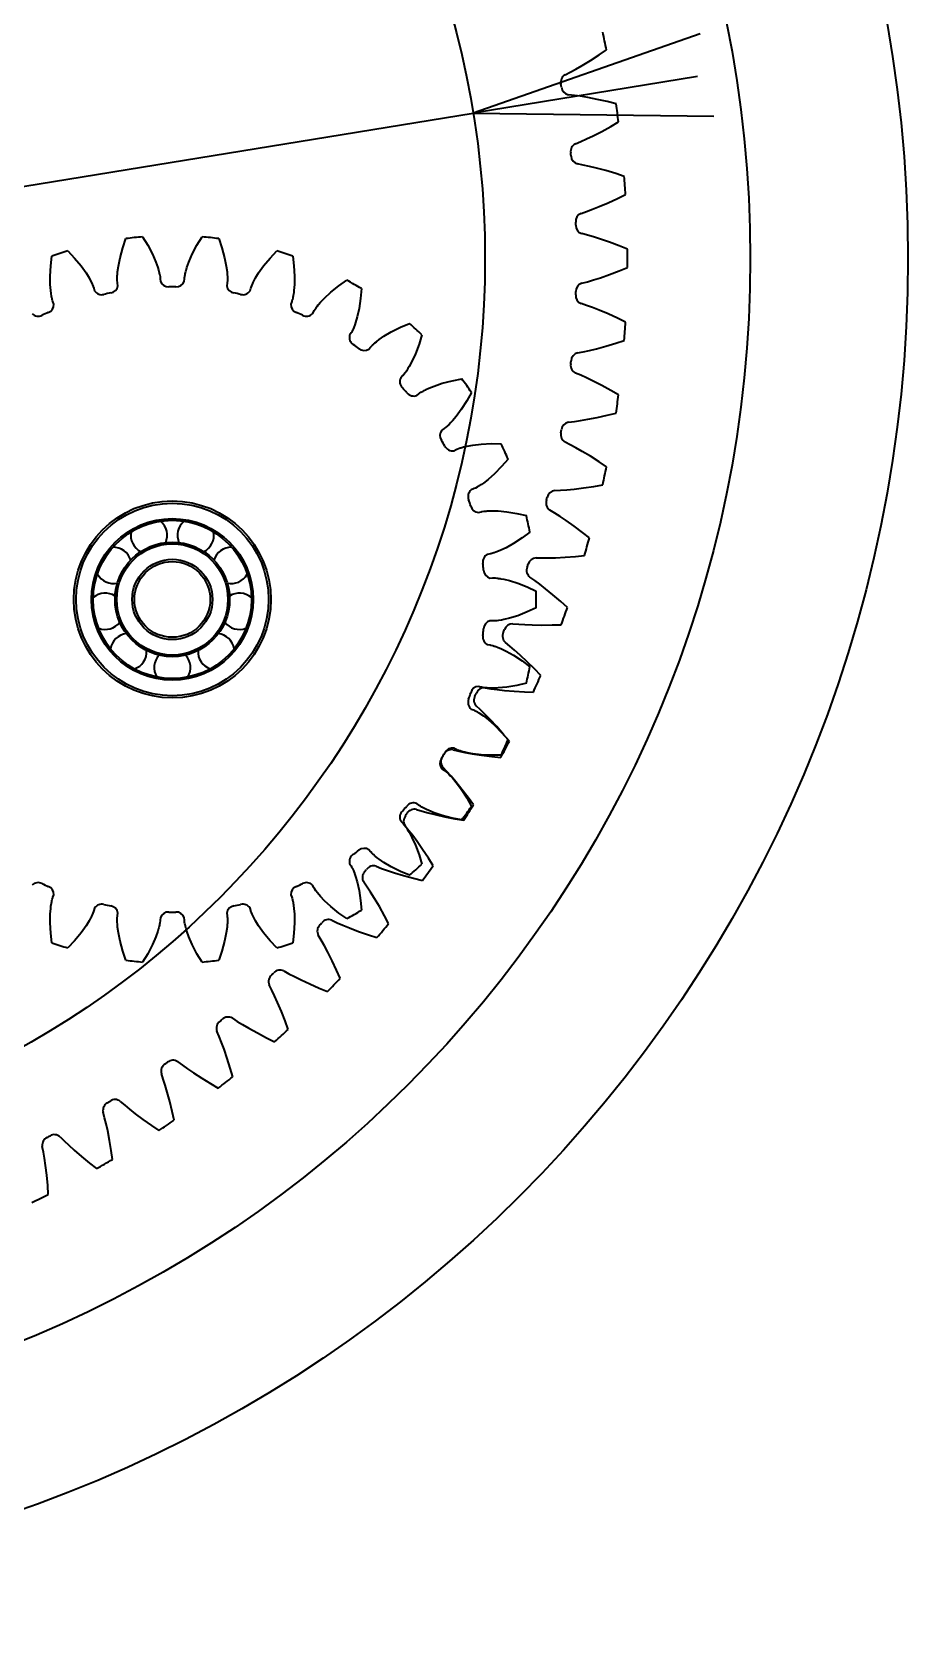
# Model space of a CAD drawing. Extents: x -3282 to 4846, y -1718 to 1845.
# Drawn here: x 2632.7 to 2748.2, y 307.5 to 519.1 of the extents above; entities that cross this region are included whole.
import ezdxf

# ---------------------------------------------------------------- set-up
doc = ezdxf.new("R2010")
doc.units = 0
doc.layers.get('0').update_dxf_attribs({"linetype": 'CONTINUOUS'})
doc.layers.add('DIMENSION', color=7, linetype='CONTINUOUS')
doc.layers.add('OUTLINE', color=7, linetype='CONTINUOUS')
doc.styles.add('VCDSTYLE14', font='DejaVu Sans Mono')
doc.dimstyles.get("Standard").update_dxf_attribs({"dimtxt": 2.5, "dimasz": 2.5, "dimexe": 1.25, "dimexo": 0.625, "dimtad": 1, "dimcen": 2.5, "dimazin": 3, "dimtfac": 1, "dimtmove": 0, "dimatfit": 3})

# ---------------------------------------------------------------- blocks, each defined once
blk = doc.blocks.new('*D3')
at = {"layer": 'DIMENSION'}
for p, q in [((2720.820225, 518.82797), (2690.862793, 508.370209)), ((2720.47168, 513.198486), (2690.862793, 508.370209)), ((2455.580078, 470.00296), (2690.862793, 508.370209)), ((2690.862793, 508.370209), (2722.590595, 507.971368)), ((2260.59668, 438.207214), (2455.580078, 470.00296)), ((2455.580078, 470.00296), (2423.852276, 470.401786)), ((2425.622651, 459.545186), (2455.580078, 470.00296))]:
    blk.add_line(p, q, dxfattribs=at)
at = {"layer": 'DIMENSION', "style": 'VCDSTYLE14'}
blk.add_text('%%c 238.4', height=20, rotation=9.26, dxfattribs=at).set_placement((2264.383545, 439.837952))

msp = doc.modelspace()

# ---------------------------------------------------------------- linework, layer by layer
at = {"color": 1}
for p, q in [((2707.467157, 516.033479), (2708.451483, 516.698517)), ((2703.664123, 513.77346), (2704.389567, 514.16546)), ((2704.389565, 514.165458), (2705.230597, 514.64351)), ((2705.230597, 514.64351), (2706.317772, 515.297928)), ((2706.317772, 515.297928), (2707.467157, 516.033479)), ((2702.977886, 513.420556), (2703.664123, 513.77346)), ((2704.206679, 510.696473), (2703.441132, 510.793387)), ((2705.022444, 510.576231), (2704.206679, 510.696473)), ((2705.976254, 510.41466), (2705.022442, 510.576231)), ((2707.221721, 510.171538), (2705.976254, 510.41466)), ((2708.553334, 509.873464), (2707.221721, 510.171538)), ((2709.705754, 509.585193), (2708.553334, 509.873464)), ((2706.684815, 505.373011), (2707.814991, 505.949996)), ((2707.814991, 505.949996), (2709.012886, 506.603579)), ((2709.012886, 506.603579), (2710.041205, 507.198334)), ((2704.352282, 504.310177), (2705.061465, 504.614352)), ((2705.061465, 504.614352), (2705.812486, 504.954792)), ((2705.812484, 504.954791), (2706.684815, 505.373011)), ((2705.38806, 501.507014), (2704.631138, 501.657093)), ((2706.19345, 501.330159), (2705.38806, 501.507014)), ((2707.133666, 501.102447), (2706.193448, 501.33016)), ((2708.35914, 500.773038), (2707.133666, 501.102447)), ((2709.666716, 500.382802), (2708.35914, 500.773038)), ((2710.79622, 500.014844), (2709.666716, 500.382802)), ((2708.656485, 496.520396), (2709.897054, 497.088826)), ((2709.897054, 497.088826), (2710.964355, 497.610399)), ((2705.087823, 495.126117), (2705.816496, 495.380081)), ((2705.816496, 495.380081), (2706.589436, 495.667303)), ((2706.589434, 495.667302), (2707.488813, 496.023652)), ((2707.488813, 496.023652), (2708.656485, 496.520396)), ((2644.626182, 490.586921), (2645.048555, 491.798503)), ((2647.246348, 492.029499), (2647.911393, 490.93221)), ((2647.911393, 490.93221), (2648.537123, 489.729284)), ((2653.790487, 489.729284), (2654.416217, 490.93221)), ((2654.416217, 490.93221), (2655.081262, 492.0295)), ((2657.279056, 491.798501), (2657.701428, 490.586921)), ((2705.925539, 492.25753), (2705.180929, 492.460044)), ((2706.716631, 492.024925), (2705.925539, 492.25753)), ((2707.638671, 491.732182), (2706.716628, 492.024926)), ((2708.838182, 491.31809), (2707.638671, 491.732182)), ((2710.115351, 490.837593), (2708.838182, 491.31809)), ((2711.216437, 490.391741), (2710.115351, 490.837593)), ((2635.121872, 488.213714), (2635.283113, 489.486636)), ((2637.384853, 490.169531), (2638.263503, 489.234491)), ((2638.263503, 489.234491), (2639.125662, 488.187949)), ((2644.042117, 488.171826), (2644.264227, 489.280185)), ((2644.264227, 489.280185), (2644.626182, 490.586921)), ((2648.537123, 489.729284), (2648.98482, 488.691325)), ((2648.98482, 488.691325), (2649.23929, 487.974562)), ((2653.088319, 487.974559), (2653.34279, 488.691325)), ((2653.34279, 488.691325), (2653.790487, 489.729284)), ((2657.701428, 490.586921), (2658.063382, 489.280185)), ((2658.063382, 489.280185), (2658.285492, 488.171826)), ((2663.201948, 488.187949), (2664.064107, 489.234491)), ((2664.064107, 489.234491), (2664.942758, 490.169532)), ((2667.044497, 489.486634), (2667.205738, 488.213714)), ((2635.039513, 486.860279), (2635.121872, 488.213714)), ((2635.052697, 485.729961), (2635.039513, 486.860279)), ((2639.125662, 488.187949), (2639.77938, 487.265753)), ((2639.77938, 487.265753), (2640.177312, 486.61756)), ((2640.177312, 486.61756), (2640.332103, 486.336951)), ((2643.891383, 486.483321), (2643.89228, 486.587176)), ((2643.894413, 486.266616), (2643.891383, 486.483321)), ((2643.89228, 486.587176), (2643.895087, 486.710053)), ((2643.895087, 486.710053), (2643.905103, 486.942641)), ((2643.905103, 486.942641), (2643.909512, 487.017113)), ((2643.909512, 487.017113), (2643.942232, 487.41782)), ((2643.942232, 487.417816), (2644.042117, 488.171826)), ((2649.23929, 487.974561), (2649.332356, 487.667902)), ((2649.332356, 487.667902), (2649.430345, 487.301099)), ((2649.430345, 487.301099), (2649.432557, 487.292067)), ((2649.432557, 487.292067), (2649.483322, 487.071053)), ((2649.483322, 487.071053), (2649.498461, 486.998627)), ((2649.498461, 486.998627), (2649.542118, 486.761054)), ((2649.542118, 486.761054), (2649.566707, 486.589028)), ((2649.566707, 486.589028), (2649.575697, 486.505417)), ((2649.575697, 486.505424), (2649.591042, 486.157125)), ((2652.736568, 486.157125), (2652.751913, 486.505424)), ((2652.751913, 486.505424), (2652.764556, 486.618167)), ((2652.764556, 486.618167), (2652.800376, 486.848314)), ((2652.800376, 486.848314), (2652.802197, 486.858458)), ((2652.802197, 486.858458), (2652.844289, 487.071057)), ((2652.844289, 487.071057), (2652.866759, 487.172457)), ((2652.866759, 487.172457), (2652.895052, 487.292065)), ((2652.895052, 487.292065), (2652.953207, 487.517487)), ((2652.953207, 487.517487), (2652.973004, 487.589416)), ((2652.973004, 487.589416), (2653.088321, 487.974563)), ((2658.285492, 488.171826), (2658.385378, 487.417819)), ((2658.385378, 487.417818), (2658.412652, 487.09851)), ((2658.412652, 487.09851), (2658.432238, 486.71935)), ((2658.432238, 486.71935), (2658.432523, 486.710055)), ((2658.432523, 486.710055), (2658.436227, 486.483316)), ((2658.436227, 486.483316), (2658.435978, 486.409325)), ((2661.957425, 486.264806), (2662.150298, 486.617561)), ((2662.150296, 486.617558), (2662.54823, 487.265753)), ((2662.54823, 487.265753), (2663.201948, 488.187949)), ((2667.205738, 488.213714), (2667.288097, 486.860279)), ((2667.288097, 486.860279), (2667.274913, 485.729961)), ((2706.716628, 486.34824), (2707.638674, 486.640985)), ((2707.638674, 486.640985), (2708.838153, 487.055065)), ((2708.838153, 487.055065), (2710.115351, 487.535573)), ((2710.115351, 487.535573), (2711.216436, 487.981425)), ((2635.111762, 484.97166), (2635.052697, 485.729961)), ((2635.163068, 484.572911), (2635.111761, 484.971664)), ((2635.174239, 484.499149), (2635.163068, 484.572911)), ((2635.212799, 484.269562), (2635.174239, 484.499149)), ((2640.332103, 486.336951), (2640.504214, 485.998537)), ((2640.504214, 485.998537), (2640.508255, 485.990162)), ((2640.508255, 485.990162), (2640.603862, 485.784532)), ((2640.603862, 485.784532), (2640.633729, 485.716837)), ((2640.633729, 485.716837), (2640.725825, 485.493531)), ((2640.725825, 485.493531), (2640.785643, 485.330377)), ((2640.785643, 485.330377), (2640.811821, 485.250463)), ((2640.811819, 485.25047), (2640.899244, 484.912972)), ((2643.89474, 486.256315), (2643.894413, 486.266616)), ((2643.907553, 486.023749), (2643.89474, 486.256315)), ((2643.918627, 485.910842), (2643.907553, 486.023749)), ((2643.976033, 485.566964), (2643.918627, 485.910842)), ((2658.408983, 485.910842), (2658.351577, 485.566964)), ((2658.417571, 485.994488), (2658.408982, 485.910835)), ((2658.429286, 486.167867), (2658.417571, 485.994488)), ((2658.435978, 486.409325), (2658.429286, 486.167867)), ((2661.428366, 484.912972), (2661.515791, 485.25047)), ((2661.515791, 485.25047), (2661.551598, 485.35812)), ((2661.551598, 485.35812), (2661.634485, 485.575791)), ((2661.634485, 485.575791), (2661.638376, 485.585334)), ((2661.638376, 485.585334), (2661.72375, 485.784536)), ((2661.72375, 485.784536), (2661.766811, 485.879048)), ((2661.766811, 485.879048), (2661.819354, 485.99016)), ((2661.819354, 485.99016), (2661.923106, 486.198565)), ((2661.923106, 486.198565), (2661.957425, 486.264806)), ((2667.176139, 484.653662), (2667.116465, 484.278715)), ((2667.215848, 484.971663), (2667.176139, 484.653662)), ((2667.274913, 485.729961), (2667.215848, 484.971663)), ((2671.256116, 483.957415), (2672.087284, 484.723543)), ((2672.087284, 484.723543), (2673.148191, 485.567963)), ((2673.148191, 485.567963), (2674.202048, 486.299889)), ((2676.115877, 485.194938), (2676.008938, 483.91631)), ((2705.180924, 485.91312), (2705.925538, 486.115635)), ((2705.925538, 486.115635), (2706.716631, 486.348241)), ((2635.235601, 484.148787), (2635.212799, 484.269562)), ((2635.256316, 484.047014), (2635.235601, 484.148787)), ((2635.304335, 483.835675), (2635.256316, 484.047014)), ((2635.306797, 483.825667), (2635.304335, 483.835675)), ((2635.367683, 483.600847), (2635.306797, 483.825667)), ((2635.40199, 483.49271), (2635.367683, 483.600847)), ((2635.529638, 483.168281), (2635.40199, 483.49271)), ((2666.925619, 483.49271), (2666.797972, 483.168281)), ((2666.951411, 483.572742), (2666.925617, 483.492703)), ((2666.998917, 483.739897), (2666.951411, 483.572742)), ((2667.055665, 483.974687), (2666.998917, 483.739897)), ((2667.071293, 484.047009), (2667.055665, 483.974687)), ((2667.114811, 484.269564), (2667.071293, 484.047009)), ((2667.116465, 484.278715), (2667.114811, 484.269564)), ((2669.827237, 482.200826), (2669.884643, 482.298679)), ((2669.884643, 482.298679), (2670.010976, 482.494361)), ((2670.010976, 482.494361), (2670.016766, 482.502887)), ((2670.016766, 482.502887), (2670.14169, 482.679985)), ((2670.14169, 482.679985), (2670.203461, 482.763479)), ((2670.203461, 482.763479), (2670.277957, 482.861238)), ((2670.277957, 482.861238), (2670.422772, 483.043518)), ((2670.422772, 483.043518), (2670.470113, 483.101176)), ((2670.470113, 483.101176), (2670.732114, 483.406122)), ((2670.732111, 483.406119), (2671.256116, 483.957415)), ((2675.808103, 482.575327), (2675.5602, 481.472451)), ((2676.008938, 483.91631), (2675.808103, 482.575327)), ((2705.816497, 482.993085), (2705.087828, 483.247046)), ((2706.589436, 482.705863), (2705.816497, 482.993085)), ((2707.48881, 482.349514), (2706.589434, 482.705863)), ((2708.656513, 481.852757), (2707.48881, 482.349514)), ((2669.671553, 481.888881), (2669.827237, 482.200826)), ((2675.23981, 480.440207), (2675.103484, 480.085861)), ((2675.344768, 480.743003), (2675.23981, 480.440207)), ((2675.5602, 481.472451), (2675.344768, 480.743004)), ((2681.271452, 480.09287), (2682.454456, 480.589692)), ((2709.897054, 481.28434), (2708.656513, 481.852757)), ((2710.964355, 480.762766), (2709.897054, 481.28434)), ((2674.753389, 479.356711), (2674.561079, 479.065912)), ((2674.795257, 479.429632), (2674.753386, 479.356705)), ((2674.876478, 479.583257), (2674.795257, 479.429632)), ((2674.980802, 479.801118), (2674.876478, 479.583257)), ((2675.011125, 479.868611), (2674.980802, 479.801118)), ((2675.099964, 480.077254), (2675.011125, 479.868611)), ((2675.103484, 480.085861), (2675.099964, 480.077254)), ((2677.807987, 477.961914), (2677.90118, 478.042049)), ((2677.90118, 478.042049), (2678.080728, 478.190237)), ((2678.080728, 478.190237), (2678.139023, 478.236792)), ((2678.139023, 478.236792), (2678.4587, 478.480601)), ((2678.458697, 478.480599), (2679.085872, 478.9109)), ((2679.085872, 478.9109), (2680.058164, 479.487477)), ((2680.058164, 479.487477), (2681.271452, 480.09287)), ((2684.09673, 479.11098), (2683.726287, 477.882526)), ((2709.666716, 477.990363), (2710.79622, 478.358322)), ((2677.105863, 477.217018), (2677.323002, 477.489778)), ((2677.323002, 477.489778), (2677.399499, 477.573558)), ((2677.399499, 477.573558), (2677.563755, 477.738696)), ((2677.563755, 477.738696), (2677.571191, 477.745832)), ((2677.571191, 477.745832), (2677.730206, 477.893088)), ((2677.730206, 477.893088), (2677.807987, 477.961914)), ((2683.251035, 476.612603), (2682.779248, 475.585369)), ((2683.726287, 477.882526), (2683.251035, 476.612603)), ((2704.631133, 476.716071), (2705.388059, 476.866152)), ((2705.388059, 476.866152), (2706.19345, 477.043006)), ((2706.193448, 477.043006), (2707.133669, 477.270719)), ((2707.133669, 477.270719), (2708.35911, 477.600119)), ((2708.35911, 477.600119), (2709.666716, 477.990363)), ((2681.717682, 473.879613), (2681.606295, 473.746232)), ((2681.865022, 474.071023), (2681.717682, 473.879613)), ((2681.908714, 474.130736), (2681.865022, 474.071023)), ((2682.038991, 474.316349), (2681.908714, 474.130736)), ((2682.044224, 474.324037), (2682.038991, 474.316349)), ((2682.251244, 474.642296), (2682.044224, 474.324037)), ((2682.416863, 474.916653), (2682.251244, 474.642296)), ((2682.779248, 475.585369), (2682.416863, 474.916653)), ((2705.061465, 473.758814), (2704.352287, 474.062986)), ((2681.550181, 473.683609), (2681.301612, 473.439148)), ((2681.606295, 473.746232), (2681.550176, 473.683604)), ((2684.157643, 471.633054), (2684.248034, 471.684205)), ((2684.248034, 471.684205), (2684.355852, 471.743213)), ((2684.355852, 471.743213), (2684.562286, 471.850832)), ((2684.562286, 471.850832), (2684.628986, 471.88425)), ((2684.628986, 471.88425), (2684.992368, 472.056267)), ((2684.992364, 472.056265), (2685.695299, 472.346767)), ((2685.695299, 472.346767), (2686.766221, 472.708593)), ((2686.766221, 472.708593), (2688.078865, 473.048499)), ((2688.078865, 473.048499), (2689.339312, 473.288505)), ((2705.812486, 473.418374), (2705.061465, 473.758814)), ((2706.684812, 473.000156), (2705.812484, 473.418375)), ((2707.815018, 472.423155), (2706.684812, 473.000156)), ((2709.012886, 471.769586), (2707.815018, 472.423155)), ((2710.041205, 471.174831), (2709.012886, 471.769586)), ((2683.40638, 471.101566), (2683.675485, 471.32322)), ((2683.675485, 471.32322), (2683.767728, 471.389265)), ((2683.767728, 471.389265), (2683.96273, 471.516644)), ((2683.96273, 471.516644), (2683.971487, 471.522078)), ((2683.971487, 471.522078), (2684.157643, 471.633054)), ((2690.0205, 470.376068), (2689.291601, 469.232707)), ((2690.638257, 471.500658), (2690.0205, 470.376068)), ((2687.904008, 467.513323), (2687.635342, 467.245061)), ((2688.123049, 467.747251), (2687.904008, 467.513323)), ((2688.61655, 468.32601), (2688.123049, 467.747251)), ((2689.291601, 469.232707), (2688.61655, 468.32601)), ((2703.441126, 467.579777), (2704.206678, 467.676692)), ((2704.206678, 467.676692), (2705.022444, 467.796934)), ((2705.022442, 467.796934), (2705.976257, 467.958506)), ((2705.976257, 467.958506), (2707.221691, 468.201621)), ((2707.221691, 468.201621), (2708.553334, 468.499701)), ((2708.553334, 468.499701), (2709.705754, 468.787973)), ((2687.018943, 466.721345), (2686.724979, 466.533906)), ((2687.08685, 466.770933), (2687.018937, 466.721341)), ((2687.223535, 466.878241), (2687.08685, 466.770933)), ((2687.407451, 467.034835), (2687.223535, 466.878241)), ((2687.462604, 467.084159), (2687.407451, 467.034835)), ((2687.628625, 467.238629), (2687.462604, 467.084159)), ((2687.635342, 467.245061), (2687.628625, 467.238629)), ((2688.297742, 463.809801), (2688.607051, 463.970661)), ((2688.607051, 463.970661), (2688.71101, 464.016084)), ((2688.71101, 464.016084), (2688.928234, 464.100137)), ((2688.928234, 464.100137), (2688.937929, 464.103631)), ((2688.937929, 464.103631), (2689.143091, 464.173478)), ((2689.143091, 464.173478), (2689.242141, 464.204718)), ((2689.242141, 464.204718), (2689.359871, 464.24002)), ((2689.359871, 464.24002), (2689.58417, 464.302367)), ((2689.58417, 464.302367), (2689.656361, 464.321187)), ((2689.656361, 464.321187), (2690.047566, 464.413893)), ((2690.047562, 464.413893), (2690.795535, 464.551898)), ((2690.795535, 464.551898), (2691.918283, 464.68316)), ((2691.918283, 464.68316), (2693.272912, 464.742725)), ((2693.272912, 464.742725), (2694.555715, 464.715424)), ((2703.664123, 464.599705), (2702.977891, 464.952606)), ((2704.389567, 464.207706), (2703.664123, 464.599705)), ((2705.230594, 463.729657), (2704.389564, 464.207707)), ((2706.317798, 463.075222), (2705.230594, 463.729657)), ((2694.616488, 461.725004), (2693.665799, 460.758174)), ((2695.454561, 462.696579), (2694.616488, 461.725004)), ((2707.467157, 462.339686), (2706.317798, 463.075222)), ((2708.451483, 461.674648), (2707.467157, 462.339686)), ((2691.365859, 459.000068), (2691.153404, 458.885134)), ((2691.430062, 459.036847), (2691.365859, 459.000068)), ((2691.624571, 459.153424), (2691.430062, 459.036847)), ((2691.632479, 459.158319), (2691.624571, 459.153424)), ((2691.951048, 459.36486), (2691.632479, 459.158319)), ((2692.21394, 459.548135), (2691.951048, 459.36486)), ((2692.816987, 460.011642), (2692.21394, 459.548135)), ((2693.665799, 460.758174), (2692.816987, 460.011642)), ((2705.431437, 458.90536), (2706.780628, 459.109823)), ((2706.780628, 459.109823), (2707.95035, 459.317004)), ((2690.920662, 458.774205), (2690.594152, 458.65198)), ((2690.997396, 458.808589), (2690.920656, 458.774202)), ((2691.153404, 458.885134), (2690.997396, 458.808589)), ((2701.616703, 458.54875), (2702.387151, 458.592026)), ((2702.387151, 458.592026), (2703.209318, 458.655071)), ((2703.209315, 458.655071), (2704.172077, 458.749714)), ((2704.172077, 458.749714), (2705.431437, 458.90536)), ((2691.566173, 455.660407), (2691.902167, 455.753443)), ((2691.902167, 455.753443), (2692.013298, 455.776259)), ((2692.013298, 455.776259), (2692.243251, 455.813312)), ((2692.243251, 455.813312), (2692.253461, 455.814714)), ((2692.253461, 455.814714), (2692.468662, 455.840379)), ((2692.468662, 455.840379), (2692.572042, 455.850343)), ((2692.572042, 455.850343), (2692.69454, 455.860395)), ((2692.69454, 455.860395), (2692.9269, 455.874746)), ((2692.9269, 455.874746), (2693.001425, 455.878145)), ((2693.001425, 455.878145), (2693.403357, 455.88749)), ((2693.403353, 455.88749), (2694.163673, 455.866967)), ((2694.163673, 455.866967), (2695.289178, 455.761929)), ((2695.289178, 455.761929), (2696.626589, 455.538548)), ((2696.626589, 455.538548), (2697.875684, 455.245134)), ((2701.631278, 455.560381), (2700.971334, 455.960292)), ((2702.327609, 455.118733), (2701.631278, 455.560381)), ((2703.133241, 454.583181), (2702.327607, 455.118734)), ((2698.335147, 453.083525), (2697.313385, 452.307427)), ((2704.172145, 453.8545), (2703.133241, 454.583181)), ((2705.267397, 453.040581), (2704.172145, 453.8545)), ((2706.202934, 452.3085), (2705.267397, 453.040581)), ((2694.21549, 450.553034), (2693.86094, 450.41724)), ((2694.510742, 450.677645), (2694.21549, 450.553034)), ((2695.196979, 451.005643), (2694.510742, 450.677645)), ((2696.182456, 451.559384), (2695.196979, 451.005643)), ((2697.313385, 452.307427), (2696.182456, 451.559384)), ((2693.084817, 450.189515), (2692.74003, 450.137846)), ((2693.167023, 450.207194), (2693.08481, 450.189513)), ((2693.335536, 450.24963), (2693.167023, 450.207194)), ((2693.567244, 450.317881), (2693.335536, 450.24963)), ((2693.637691, 450.340507), (2693.567244, 450.317881)), ((2693.852188, 450.414097), (2693.637691, 450.340507)), ((2693.86094, 450.41724), (2693.852188, 450.414097)), ((2699.166752, 449.666987), (2699.938342, 449.656414)), ((2699.938342, 449.656414), (2700.762903, 449.661953)), ((2700.762901, 449.661953), (2701.72992, 449.689207)), ((2701.72992, 449.689207), (2702.997069, 449.756626)), ((2702.997069, 449.756626), (2704.357236, 449.866476)), ((2704.357236, 449.866476), (2705.538561, 449.991556)), ((2693.068827, 447.009552), (2693.416822, 447.030698)), ((2693.416822, 447.030698), (2693.530268, 447.029909)), ((2693.530268, 447.029909), (2693.762899, 447.018343)), ((2693.762899, 447.018343), (2693.773178, 447.017591)), ((2693.773178, 447.017591), (2693.989012, 446.997953)), ((2693.989012, 446.997953), (2694.092205, 446.986205)), ((2694.092205, 446.986205), (2694.214115, 446.970569)), ((2694.214115, 446.970569), (2694.444382, 446.936296)), ((2694.444382, 446.936296), (2694.517986, 446.924126)), ((2694.517986, 446.924126), (2694.913077, 446.8497)), ((2694.913073, 446.849701), (2695.652511, 446.671547)), ((2695.652511, 446.671547), (2696.731582, 446.334799)), ((2696.731582, 446.334799), (2697.993325, 445.838236)), ((2698.972833, 446.684881), (2698.342393, 447.129853)), ((2699.63666, 446.195735), (2698.972833, 446.684881)), ((2697.993325, 445.838236), (2699.154119, 445.291532)), ((2700.402971, 445.60529), (2699.636658, 446.195736)), ((2701.388515, 444.805914), (2700.402971, 445.60529)), ((2702.424322, 443.917576), (2701.388515, 444.805914)), ((2697.993325, 442.534929), (2696.731582, 442.038367)), ((2699.154118, 443.081632), (2697.993325, 442.534929)), ((2703.306513, 443.122019), (2702.424322, 443.917576)), ((2693.416822, 441.342468), (2693.068827, 441.363614)), ((2693.500907, 441.342669), (2693.416815, 441.342468)), ((2693.674561, 441.349142), (2693.500907, 441.342669)), ((2693.915396, 441.367726), (2693.674561, 441.349142)), ((2693.989007, 441.375212), (2693.915396, 441.367726)), ((2694.214117, 441.402597), (2693.989007, 441.375212)), ((2694.223332, 441.403852), (2694.214117, 441.402597)), ((2694.598367, 441.462963), (2694.223332, 441.403852)), ((2694.913075, 441.523465), (2694.598367, 441.462963)), ((2695.652511, 441.701618), (2694.913075, 441.523465)), ((2696.731582, 442.038367), (2695.652511, 441.701618)), ((2696.103208, 440.977759), (2696.872181, 440.913389)), ((2696.872181, 440.913389), (2697.69512, 440.861396)), ((2697.695118, 440.861396), (2698.661682, 440.821128)), ((2698.661682, 440.821128), (2699.930447, 440.799991)), ((2699.930447, 440.799991), (2701.294964, 440.814692)), ((2701.294964, 440.814692), (2702.482136, 440.857063)), ((2692.74003, 438.235319), (2693.084817, 438.183651)), ((2693.084817, 438.183651), (2693.19562, 438.159293)), ((2693.19562, 438.159293), (2693.420763, 438.099612)), ((2693.420763, 438.099612), (2693.430661, 438.09674)), ((2693.430661, 438.09674), (2693.637695, 438.032657)), ((2693.637695, 438.032657), (2693.736191, 437.99971)), ((2693.736191, 437.99971), (2693.852186, 437.959069)), ((2693.852186, 437.959069), (2694.070295, 437.87767)), ((2694.070295, 437.87767), (2694.13976, 437.850463)), ((2694.13976, 437.850463), (2694.510744, 437.695519)), ((2695.70174, 438.016445), (2695.103875, 438.50431)), ((2696.32983, 437.482184), (2695.70174, 438.016445)), ((2694.51074, 437.695521), (2695.196979, 437.367522)), ((2695.196979, 437.367522), (2696.182456, 436.813781)), ((2696.182456, 436.813781), (2697.313385, 436.065739)), ((2697.053086, 436.839722), (2696.329828, 437.482185)), ((2697.980467, 435.973545), (2697.053086, 436.839722)), ((2697.313385, 436.065739), (2698.335148, 435.289639)), ((2698.951784, 435.015117), (2697.980467, 435.973545)), ((2699.776331, 434.159959), (2698.951784, 435.015117)), ((2691.902167, 432.619722), (2691.566173, 432.712758)), ((2691.984457, 432.602437), (2691.90216, 432.619724)), ((2692.155662, 432.572664), (2691.984457, 432.602437)), ((2692.395098, 432.540769), (2692.155662, 432.572664)), ((2692.468657, 432.532787), (2692.395098, 432.540769)), ((2692.440997, 432.5234), (2693.203606, 432.405545)), ((2692.694541, 432.51277), (2692.468657, 432.532787)), ((2692.703815, 432.512082), (2692.694541, 432.51277)), ((2693.082946, 432.491927), (2692.703815, 432.512082)), ((2693.403355, 432.485676), (2693.082946, 432.491927)), ((2693.203606, 432.405545), (2694.020914, 432.296274)), ((2694.163673, 432.506199), (2693.403356, 432.485676)), ((2694.020912, 432.296275), (2694.982313, 432.18868)), ((2695.289177, 432.611237), (2694.163673, 432.506199)), ((2694.982313, 432.18868), (2696.246513, 432.07909)), ((2696.626589, 432.834617), (2695.289177, 432.611237)), ((2696.246513, 432.07909), (2697.608731, 431.998572)), ((2697.875683, 433.128031), (2696.626589, 432.834617)), ((2697.608731, 431.998572), (2698.795967, 431.958027)), ((2690.594152, 429.721185), (2690.920662, 429.598961)), ((2690.920662, 429.598961), (2691.02398, 429.552098)), ((2691.02398, 429.552098), (2691.231795, 429.446911)), ((2691.231795, 429.446911), (2691.240879, 429.442044)), ((2691.240879, 429.442044), (2691.430066, 429.336316)), ((2691.833936, 429.597304), (2691.27156, 430.125686)), ((2692.423227, 429.020531), (2691.833936, 429.597304)), ((2691.430066, 429.336316), (2691.519559, 429.283611)), ((2691.519559, 429.283611), (2691.62457, 429.219742)), ((2691.62457, 429.219742), (2691.820988, 429.094774)), ((2691.820988, 429.094774), (2691.883279, 429.053719)), ((2691.883279, 429.053719), (2692.213941, 428.825029)), ((2692.213938, 428.825032), (2692.816987, 428.361523)), ((2693.099906, 428.329183), (2692.423226, 429.020533)), ((2692.816987, 428.361523), (2693.665799, 427.614991)), ((2693.964607, 427.400425), (2693.099906, 428.329183)), ((2693.665799, 427.614991), (2694.616488, 426.648162)), ((2694.866701, 426.376576), (2693.964607, 427.400425)), ((2694.616488, 426.648162), (2695.454562, 425.676585)), ((2695.629587, 425.465984), (2694.866701, 426.376576)), ((2688.197961, 424.345098), (2688.950491, 424.174334)), ((2688.607051, 424.402504), (2688.297742, 424.563364)), ((2688.683948, 424.368488), (2688.607044, 424.402507)), ((2688.845222, 424.30377), (2688.683948, 424.368488)), ((2689.072795, 424.222791), (2688.845222, 424.30377)), ((2688.950491, 424.174334), (2689.758185, 424.008317)), ((2689.143087, 424.199689), (2689.072795, 424.222791)), ((2689.359873, 424.133145), (2689.143087, 424.199689)), ((2689.368801, 424.130544), (2689.359873, 424.133145)), ((2689.735456, 424.032004), (2689.368801, 424.130544)), ((2690.047564, 423.959272), (2689.735456, 424.032004)), ((2689.758183, 424.008317), (2690.709737, 423.833921)), ((2690.795535, 423.821268), (2690.047565, 423.959272)), ((2690.709737, 423.833921), (2691.963213, 423.636411)), ((2691.918283, 423.690005), (2690.795535, 423.821268)), ((2693.272912, 423.630441), (2691.918283, 423.690005)), ((2691.963213, 423.636411), (2693.316497, 423.461066)), ((2694.555714, 423.657742), (2693.272912, 423.630441)), ((2693.316497, 423.461066), (2694.498012, 423.337802)), ((2686.724979, 421.839259), (2687.018943, 421.65182)), ((2687.388264, 421.468477), (2686.864116, 422.034801)), ((2687.018943, 421.65182), (2687.110259, 421.5845)), ((2687.110259, 421.5845), (2687.291663, 421.438405)), ((2687.291663, 421.438405), (2687.299537, 421.431756)), ((2687.299537, 421.431756), (2687.462607, 421.289004)), ((2687.935886, 420.852002), (2687.388264, 421.468477)), ((2687.462607, 421.289004), (2687.539187, 421.218844)), ((2687.539187, 421.218844), (2687.628624, 421.134537)), ((2687.628624, 421.134537), (2687.794768, 420.971463)), ((2687.794768, 420.971463), (2687.847162, 420.918354)), ((2687.847162, 420.918354), (2688.123051, 420.625913)), ((2688.562691, 420.115135), (2687.935885, 420.852004)), ((2688.123048, 420.625916), (2688.61655, 420.047155)), ((2689.360498, 419.128321), (2688.562691, 420.115135)), ((2688.61655, 420.047155), (2689.291601, 419.140459)), ((2689.291601, 419.140459), (2690.0205, 417.997097)), ((2690.188975, 418.044039), (2689.360498, 419.128321)), ((2683.675485, 417.049945), (2683.40638, 417.271599)), ((2683.74363, 417.000684), (2683.675479, 417.049949)), ((2683.887923, 416.90385), (2683.74363, 417.000684)), ((2684.093686, 416.777325), (2683.887923, 416.90385)), ((2684.157639, 416.740114), (2684.093686, 416.777325)), ((2684.355853, 416.629952), (2684.157639, 416.740114)), ((2690.0205, 417.997097), (2690.638258, 416.872507)), ((2690.886482, 417.082449), (2690.188975, 418.044039)), ((2681.301612, 414.934018), (2681.550181, 414.689556)), ((2681.550181, 414.689556), (2681.625506, 414.604722)), ((2681.625506, 414.604722), (2681.77257, 414.424103)), ((2683.39477, 416.482698), (2684.133555, 416.259855)), ((2684.133555, 416.259855), (2684.927702, 416.037901)), ((2684.364046, 416.625551), (2684.355853, 416.629952)), ((2684.702201, 416.452933), (2684.364046, 416.625551)), ((2684.992367, 416.316899), (2684.702201, 416.452933)), ((2684.9277, 416.037901), (2685.86477, 415.797553)), ((2685.695299, 416.026399), (2684.992367, 416.316899)), ((2686.766221, 415.664572), (2685.695299, 416.026399)), ((2685.86477, 415.797553), (2687.101415, 415.513086)), ((2688.078865, 415.324666), (2686.766221, 415.664572)), ((2687.101415, 415.513086), (2688.439171, 415.243768)), ((2689.33931, 415.084661), (2688.078865, 415.324666)), ((2688.439171, 415.243768), (2689.60921, 415.038386)), ((2681.77257, 414.424103), (2681.77889, 414.415962)), ((2681.77889, 414.415962), (2681.908717, 414.242426)), ((2682.386383, 413.669565), (2681.903017, 414.271073)), ((2681.908717, 414.242426), (2681.969036, 414.157877)), ((2681.969036, 414.157877), (2682.03899, 414.056818)), ((2682.03899, 414.056818), (2682.167599, 413.862763)), ((2682.167599, 413.862763), (2682.207805, 413.799922)), ((2682.207805, 413.799922), (2682.416864, 413.456511)), ((2682.889668, 413.016392), (2682.386383, 413.669565)), ((2682.416861, 413.456515), (2682.779248, 412.787796)), ((2682.779248, 412.787796), (2683.251035, 411.760562)), ((2683.463545, 412.237596), (2682.889667, 413.016394)), ((2677.323002, 410.883387), (2677.105863, 411.156148)), ((2677.379416, 410.821035), (2677.322997, 410.883393)), ((2677.500424, 410.696316), (2677.379416, 410.821035)), ((2677.675384, 410.529776), (2677.500424, 410.696316)), ((2677.730203, 410.480081), (2677.675384, 410.529776)), ((2677.901182, 410.331116), (2677.730203, 410.480081)), ((2683.251035, 411.760562), (2683.726287, 410.490639)), ((2684.190572, 411.197534), (2683.463545, 412.237596)), ((2683.726287, 410.490639), (2684.096731, 409.262184)), ((2684.941395, 410.058102), (2684.190572, 411.197534)), ((2674.561079, 409.307254), (2674.753389, 409.016454)), ((2674.753389, 409.016454), (2674.80943, 408.917813)), ((2674.80943, 408.917813), (2674.915728, 408.710565)), ((2674.915728, 408.710565), (2674.920217, 408.701287)), ((2674.920217, 408.701287), (2675.011126, 408.504551)), ((2675.011126, 408.504551), (2675.052549, 408.409309)), ((2675.052549, 408.409309), (2675.099963, 408.295913)), ((2675.099963, 408.295913), (2675.185415, 408.07936)), ((2677.90828, 410.325108), (2677.901182, 410.331116)), ((2678.203156, 410.085955), (2677.90828, 410.325108)), ((2678.054827, 408.974503), (2678.776268, 408.700669)), ((2678.458698, 409.892565), (2678.203156, 410.085955)), ((2679.085872, 409.462265), (2678.458699, 409.892565)), ((2678.776268, 408.700669), (2679.552997, 408.423858)), ((2680.058164, 408.885688), (2679.085872, 409.462265)), ((2679.552995, 408.423858), (2680.471017, 408.118729)), ((2681.271452, 408.280296), (2680.058164, 408.885688)), ((2682.454454, 407.783474), (2681.271452, 408.280296)), ((2685.570126, 409.050198), (2684.941395, 410.058102)), ((2669.827237, 406.172339), (2669.671553, 406.484285)), ((2669.869455, 406.09962), (2669.827234, 406.172345)), ((2675.185415, 408.07936), (2675.211678, 408.009533)), ((2675.211678, 408.009533), (2675.344768, 407.63016)), ((2675.344767, 407.630164), (2675.5602, 406.900715)), ((2675.5602, 406.900715), (2675.808103, 405.797838)), ((2676.852662, 406.238565), (2676.412432, 406.872325)), ((2677.309158, 405.551875), (2676.852662, 406.238565)), ((2680.471017, 408.118729), (2681.684806, 407.748691)), ((2681.684806, 407.748691), (2683.000516, 407.386711)), ((2683.000516, 407.386711), (2684.153378, 407.100212)), ((2635.151471, 403.719504), (2635.211145, 404.09445)), ((2635.211145, 404.09445), (2635.212799, 404.103602)), ((2635.212799, 404.103602), (2635.256317, 404.326156)), ((2635.256317, 404.326156), (2635.271945, 404.398478)), ((2635.271945, 404.398478), (2635.328693, 404.633269)), ((2635.328693, 404.633269), (2635.376199, 404.800424)), ((2635.376199, 404.800424), (2635.401993, 404.880462)), ((2635.40199, 404.880456), (2635.529638, 405.204884)), ((2666.797972, 405.204884), (2666.925619, 404.880456)), ((2666.925619, 404.880456), (2666.959926, 404.772318)), ((2666.959926, 404.772318), (2667.020813, 404.547498)), ((2667.020813, 404.547498), (2667.023275, 404.537491)), ((2667.023275, 404.537491), (2667.071294, 404.326152)), ((2667.071294, 404.326152), (2667.092009, 404.224379)), ((2667.092009, 404.224379), (2667.114811, 404.103603)), ((2667.114811, 404.103603), (2667.153371, 403.874016)), ((2669.961887, 405.952468), (2669.869455, 406.09962)), ((2670.098399, 405.753191), (2669.961887, 405.952468)), ((2670.141688, 405.693184), (2670.098399, 405.753191)), ((2670.277958, 405.511925), (2670.141688, 405.693184)), ((2670.283653, 405.504573), (2670.277958, 405.511925)), ((2670.522362, 405.209338), (2670.283653, 405.504573)), ((2670.732112, 404.967045), (2670.522362, 405.209338)), ((2671.256116, 404.415751), (2670.732113, 404.967044)), ((2672.087284, 403.649622), (2671.256116, 404.415751)), ((2675.808103, 405.797838), (2676.008938, 404.456856)), ((2676.008938, 404.456856), (2676.115877, 403.178226)), ((2677.827311, 404.734945), (2677.309157, 405.551877)), ((2678.480016, 403.646701), (2677.827311, 404.734945)), ((2635.039513, 401.512887), (2635.052697, 402.643205)), ((2635.052697, 402.643205), (2635.111761, 403.401503)), ((2635.111762, 403.401503), (2635.151471, 403.719504)), ((2640.370185, 402.108359), (2640.177311, 401.755604)), ((2640.404504, 402.1746), (2640.370185, 402.108359)), ((2640.508256, 402.383005), (2640.404504, 402.1746)), ((2640.560799, 402.494117), (2640.508256, 402.383005)), ((2640.60386, 402.588629), (2640.560799, 402.494117)), ((2640.689234, 402.787831), (2640.60386, 402.588629)), ((2640.693124, 402.797374), (2640.689234, 402.787831)), ((2640.776012, 403.015046), (2640.693124, 402.797374)), ((2640.811819, 403.122696), (2640.776012, 403.015046)), ((2640.899244, 403.460193), (2640.811819, 403.122696)), ((2643.891383, 401.889849), (2643.891632, 401.96384)), ((2643.895087, 401.66311), (2643.891383, 401.889849)), ((2643.891632, 401.96384), (2643.898324, 402.205298)), ((2643.898324, 402.205298), (2643.910039, 402.378678)), ((2643.910039, 402.378678), (2643.918628, 402.46233)), ((2643.918627, 402.462323), (2643.976033, 402.806202)), ((2649.591042, 402.21604), (2649.575697, 401.867741)), ((2652.751913, 401.867741), (2652.736568, 402.21604)), ((2658.351577, 402.806202), (2658.408983, 402.462323)), ((2658.408983, 402.462323), (2658.420057, 402.349416)), ((2658.420057, 402.349416), (2658.43287, 402.11685)), ((2658.43287, 402.11685), (2658.433197, 402.106549)), ((2658.433197, 402.106549), (2658.436227, 401.889845)), ((2658.436227, 401.889845), (2658.43533, 401.785989)), ((2661.515791, 403.122696), (2661.428366, 403.460193)), ((2661.541967, 403.042788), (2661.515789, 403.122703)), ((2661.601785, 402.879634), (2661.541967, 403.042788)), ((2661.693881, 402.656329), (2661.601785, 402.879634)), ((2661.723748, 402.588633), (2661.693881, 402.656329)), ((2661.819355, 402.383004), (2661.723748, 402.588633)), ((2661.823396, 402.374628), (2661.819355, 402.383004)), ((2661.995507, 402.036214), (2661.823396, 402.374628)), ((2662.150297, 401.755606), (2661.995507, 402.036214)), ((2667.153371, 403.874016), (2667.164542, 403.800254)), ((2667.164542, 403.800254), (2667.215849, 403.401501)), ((2667.215848, 403.401505), (2667.274913, 402.643205)), ((2667.274913, 402.643205), (2667.288097, 401.512887)), ((2673.148191, 402.805202), (2672.087284, 403.649622)), ((2674.202047, 402.073277), (2673.148191, 402.805202)), ((2679.149527, 402.45767), (2678.480016, 403.646701)), ((2679.706419, 401.408364), (2679.149527, 402.45767)), ((2635.121872, 400.159452), (2635.039513, 401.512887)), ((2635.283112, 398.886531), (2635.121872, 400.159452)), ((2639.125662, 400.185216), (2638.263503, 399.138674)), ((2639.77938, 401.107412), (2639.125662, 400.185216)), ((2640.177314, 401.755608), (2639.77938, 401.107412)), ((2643.895372, 401.653815), (2643.895087, 401.66311)), ((2643.914957, 401.274655), (2643.895372, 401.653815)), ((2643.942232, 400.955347), (2643.914957, 401.274655)), ((2644.042117, 400.20134), (2643.942232, 400.955347)), ((2644.264227, 399.09298), (2644.042117, 400.20134)), ((2649.239291, 400.398606), (2648.98482, 399.681841)), ((2649.354606, 400.78375), (2649.239289, 400.398602)), ((2649.374403, 400.855678), (2649.354606, 400.78375)), ((2649.432558, 401.0811), (2649.374403, 400.855678)), ((2649.460851, 401.200709), (2649.432558, 401.0811)), ((2649.483321, 401.302108), (2649.460851, 401.200709)), ((2649.525413, 401.514707), (2649.483321, 401.302108)), ((2649.527234, 401.524851), (2649.525413, 401.514707)), ((2649.563054, 401.754999), (2649.527234, 401.524851)), ((2649.575697, 401.867741), (2649.563054, 401.754999)), ((2652.760903, 401.784138), (2652.751912, 401.867749)), ((2652.785492, 401.612112), (2652.760903, 401.784138)), ((2652.829149, 401.374539), (2652.785492, 401.612112)), ((2652.844288, 401.302113), (2652.829149, 401.374539)), ((2652.895053, 401.081099), (2652.844288, 401.302113)), ((2652.897264, 401.072066), (2652.895053, 401.081099)), ((2652.995254, 400.705264), (2652.897264, 401.072066)), ((2653.08832, 400.398604), (2652.995254, 400.705264)), ((2653.34279, 399.681841), (2653.08832, 400.398604)), ((2658.285492, 400.20134), (2658.063382, 399.09298)), ((2658.385378, 400.95535), (2658.285492, 400.20134)), ((2658.418098, 401.356052), (2658.385378, 400.955345)), ((2658.422507, 401.430525), (2658.418098, 401.356052)), ((2658.432523, 401.663112), (2658.422507, 401.430525)), ((2658.43533, 401.785989), (2658.432523, 401.663112)), ((2662.54823, 401.107412), (2662.150298, 401.755605)), ((2663.201948, 400.185216), (2662.54823, 401.107412)), ((2664.064107, 399.138674), (2663.201948, 400.185216)), ((2667.205738, 400.159452), (2667.044497, 398.88653)), ((2667.288097, 401.512887), (2667.205738, 400.159452)), ((2670.814061, 399.211679), (2670.419112, 399.874604)), ((2672.204147, 401.857094), (2672.904728, 401.533601)), ((2672.904728, 401.533601), (2673.660256, 401.203283)), ((2673.660254, 401.203283), (2674.554755, 400.834859)), ((2674.554755, 400.834859), (2675.739775, 400.381053)), ((2675.739775, 400.381053), (2677.02703, 399.928176)), ((2677.02703, 399.928176), (2678.157098, 399.561955)), ((2638.263503, 399.138674), (2637.384852, 398.203633)), ((2644.626182, 397.786245), (2644.264227, 399.09298)), ((2645.048554, 396.574664), (2644.626182, 397.786245)), ((2648.537123, 398.643881), (2647.911393, 397.440955)), ((2648.98482, 399.681841), (2648.537123, 398.643881)), ((2653.790487, 398.643881), (2653.34279, 399.681841)), ((2654.416217, 397.440955), (2653.790487, 398.643881)), ((2657.701428, 397.786245), (2657.279055, 396.574663)), ((2658.063382, 399.09298), (2657.701428, 397.786245)), ((2664.942757, 398.203634), (2664.064107, 399.138674)), ((2671.221544, 398.494818), (2670.814061, 399.211679)), ((2671.681448, 397.643733), (2671.221543, 398.49482)), ((2672.256651, 396.51261), (2671.681448, 397.643733)), ((2647.911393, 397.440955), (2647.246348, 396.343666)), ((2655.081261, 396.343667), (2654.416217, 397.440955)), ((2672.841589, 395.279773), (2672.256651, 396.51261)), ((2665.871233, 395.165145), (2666.547542, 394.79357)), ((2666.547542, 394.79357), (2667.278188, 394.411353)), ((2667.278186, 394.411354), (2668.144808, 393.98143)), ((2668.144808, 393.98143), (2669.295285, 393.446067)), ((2669.295285, 393.446067), (2670.547813, 392.904499)), ((2673.323928, 394.194176), (2672.841589, 395.279773)), ((2664.299998, 392.623142), (2663.952255, 393.312002)), ((2664.656483, 391.879603), (2664.299998, 392.623142)), ((2665.055898, 390.99851), (2664.656482, 391.879605)), ((2670.547813, 392.904499), (2671.649582, 392.46034)), ((2665.550797, 389.830018), (2665.055898, 390.99851)), ((2666.048312, 388.559381), (2665.550797, 389.830018)), ((2657.342211, 386.505052), (2657.043367, 387.216492)), ((2659.086939, 388.931259), (2659.735681, 388.513413)), ((2659.735681, 388.513413), (2660.437885, 388.081159)), ((2660.437883, 388.081161), (2661.272404, 387.591831)), ((2661.272404, 387.591831), (2662.382733, 386.977519)), ((2666.453749, 387.442781), (2666.048312, 388.559381)), ((2657.64596, 385.738457), (2657.342211, 386.505052)), ((2657.98294, 384.831648), (2657.645959, 385.738459)), ((2662.382733, 386.977519), (2663.594432, 386.349898)), ((2663.594432, 386.349898), (2664.662535, 385.829966)), ((2651.884317, 383.185807), (2652.502331, 382.723724)), ((2658.395124, 383.631481), (2657.98294, 384.831648)), ((2658.802791, 382.329234), (2658.395124, 383.631481)), ((2649.974595, 380.887216), (2649.726107, 381.617769)), ((2650.22413, 380.1013), (2649.974595, 380.887216)), ((2652.502331, 382.723724), (2653.172672, 382.243541)), ((2653.17267, 382.243542), (2653.971024, 381.697192)), ((2653.971024, 381.697192), (2655.035797, 381.006923)), ((2655.035797, 381.006923), (2656.200764, 380.296307)), ((2659.129351, 381.187073), (2658.802791, 382.329234)), ((2650.497034, 379.173194), (2650.224129, 380.101302)), ((2650.824494, 377.947197), (2650.497034, 379.173194)), ((2656.200764, 380.296307), (2657.229996, 379.703134)), ((2642.233047, 375.797004), (2642.036124, 376.543111)), ((2644.298458, 377.95678), (2644.882734, 377.452713)), ((2644.882734, 377.452713), (2645.517946, 376.926938)), ((2645.517944, 376.92694), (2646.276242, 376.32623)), ((2651.140328, 376.619685), (2650.824494, 377.947197)), ((2651.386419, 375.457527), (2651.140328, 376.619685)), ((2642.427151, 374.995596), (2642.233047, 375.797004)), ((2642.634648, 374.050713), (2642.42715, 374.995598)), ((2646.276242, 376.32623), (2647.29027, 375.563368)), ((2647.29027, 375.563368), (2648.402829, 374.773219)), ((2648.402829, 374.773219), (2649.388176, 374.109695)), ((2636.366319, 373.269654), (2636.91401, 372.726057)), ((2636.91401, 372.726057), (2637.510998, 372.157253)), ((2642.87579, 372.804861), (2642.634648, 374.050713)), ((2643.098252, 371.458551), (2642.87579, 372.804861)), ((2634.155281, 371.259214), (2634.010884, 372.017241)), ((2634.293009, 370.446218), (2634.155281, 371.259214)), ((2634.434089, 369.489163), (2634.293009, 370.446221)), ((2637.510996, 372.157255), (2638.225544, 371.505112)), ((2638.225544, 371.505112), (2639.183887, 370.673373)), ((2639.183887, 370.673373), (2640.238618, 369.807541)), ((2643.262675, 370.282057), (2643.098252, 371.458551)), ((2634.587737, 368.229524), (2634.434089, 369.489163)), ((2634.715743, 366.870976), (2634.587737, 368.229524)), ((2640.238618, 369.807541), (2641.17528, 369.076899)), ((2634.797698, 365.685878), (2634.715743, 366.870976))]:
    msp.add_line(p, q, dxfattribs=at)
for centre, radius in [((2573.221519, 489.186583), 175), ((2573.221519, 489.186583), 154.196077), ((2651.163805, 444.186583), 13), ((2651.163805, 444.186583), 12.7), ((2651.163805, 444.186583), 10.665), ((2651.163805, 444.186583), 10.44), ((2651.163805, 444.186583), 7.56), ((2651.163805, 444.186583), 7.335), ((2651.163805, 444.186583), 5.3), ((2651.163805, 444.186583), 5)]:
    msp.add_circle(centre, radius, dxfattribs=at)
for centre, radius, start, end in [((2573.221694, 489.18662), 138, 11.499628, 12.500372), ((2703.535752, 512.443617), 1.125, 119.727913, 193.2612), ((2573.221519, 489.186583), 131.25, 9.907943, 10.092057), ((2703.631216, 511.902212), 1.125, 186.738787, 260.272366), ((2573.221697, 489.186608), 138, 7.499628, 8.500372), ((2704.840642, 503.296702), 1.125, 115.727913, 189.2612), ((2573.221519, 489.186583), 131.25, 5.907943, 6.092057), ((2704.898107, 502.749957), 1.125, 182.738787, 256.272366), ((2573.221698, 489.186595), 138, 3.499628, 4.500372), ((2705.504296, 494.081045), 1.125, 111.727913, 185.2612), ((2573.221519, 489.186583), 131.25, 1.907943, 2.092057), ((2705.523482, 493.531623), 1.125, 178.738787, 252.272366), ((2651.163488, 444.189599), 48, 94.680946, 97.319054), ((2651.164122, 444.189599), 48, 82.680946, 85.319054), ((2651.162868, 444.189467), 48, 106.680946, 109.319054), ((2651.164742, 444.189467), 48, 70.680946, 73.319054), ((2573.221698, 489.186583), 138, 359.499628, 0.500372), ((2641.84473, 485.522629), 1.125, 212.814253, 285.619877), ((2651.163805, 444.186583), 41.25, 101.374728, 102.625272), ((2642.864319, 485.739349), 1.125, 278.380123, 351.185747), ((2650.642621, 486.556882), 1.125, 200.814253, 273.619877), ((2651.163805, 444.186583), 41.25, 89.374728, 90.625272), ((2651.684988, 486.556882), 1.125, 266.380123, 339.185747), ((2659.463291, 485.739349), 1.125, 188.814253, 261.619877), ((2651.163805, 444.186583), 41.25, 77.374728, 78.625272), ((2660.48288, 485.522629), 1.125, 254.380123, 327.185747), ((2651.165321, 444.189209), 48, 58.680946, 61.319054), ((2705.504296, 484.29212), 1.125, 174.738787, 248.272366), ((2573.221519, 489.186583), 131.25, 357.907943, 358.092057), ((2705.523482, 484.841542), 1.125, 107.727913, 181.2612), ((2634.406376, 483.105761), 1.125, 290.380123, 3.185747), ((2667.921233, 483.105761), 1.125, 176.814253, 249.619877), ((2633.454127, 482.681793), 1.125, 224.814253, 297.619877), ((2651.163805, 444.186583), 41.25, 113.374728, 114.625272), ((2651.163805, 444.186583), 41.25, 65.374728, 66.625272), ((2668.873483, 482.681793), 1.125, 242.380123, 315.185747), ((2651.165834, 444.188837), 48, 46.680946, 49.319054), ((2573.221698, 489.18657), 138, 355.499628, 356.500372), ((2675.646796, 478.771219), 1.125, 164.814253, 237.619877), ((2651.163805, 444.186583), 41.25, 53.374728, 54.625272), ((2676.490088, 478.158531), 1.125, 230.380123, 303.185747), ((2704.898107, 475.623208), 1.125, 103.727913, 177.2612), ((2704.840641, 475.076463), 1.125, 170.738787, 244.272366), ((2573.221519, 489.186583), 131.25, 353.907943, 354.092057), ((2682.302334, 472.925161), 1.125, 152.814253, 225.619877), ((2651.163805, 444.186583), 41.25, 41.374728, 42.625272), ((2651.166259, 444.188365), 48, 34.680946, 37.319054), ((2682.999813, 472.150532), 1.125, 218.380123, 291.185747), ((2573.221697, 489.186558), 138, 351.499628, 352.500372), ((2703.631216, 466.470953), 1.125, 99.727913, 173.2612), ((2687.596969, 465.82309), 1.125, 140.814253, 213.619877), ((2703.535752, 465.929548), 1.125, 166.738787, 240.272366), ((2573.221519, 489.186583), 131.25, 349.907943, 350.092057), ((2651.163805, 444.186583), 41.25, 29.374728, 30.625272), ((2688.118152, 464.920374), 1.125, 206.380123, 279.185747), ((2651.166576, 444.187816), 48, 22.680946, 25.319054), ((2573.221694, 489.186545), 138, 347.499628, 348.500372), ((2691.2993, 457.7754), 1.125, 128.814253, 201.619877), ((2651.163805, 444.186583), 41.25, 17.374728, 18.625272), ((2701.595984, 456.89594), 1.125, 162.738787, 236.272366), ((2573.221519, 489.186583), 131.25, 345.907943, 346.092057), ((2701.728982, 457.429367), 1.125, 95.727913, 169.2612), ((2691.621409, 456.78405), 1.125, 194.380123, 267.185747), ((2651.166771, 444.187213), 48, 10.680946, 13.319054), ((2648.085624, 452.643816), 2.4, 169.098151, 243.490695), ((2648.085624, 452.643816), 2.4, 336.467054, 50.845806), ((2654.241986, 452.643816), 2.4, 129.228771, 203.427076), ((2654.241986, 452.643816), 2.4, 296.488818, 10.717529), ((2643.369576, 448.686583), 2.4, 16.473942, 91.00954), ((2658.958034, 448.686583), 2.4, 89.326937, 163.335471), ((2573.221691, 489.186533), 138, 343.499628, 344.500372), ((2693.247517, 449.133813), 1.125, 116.814253, 189.619877), ((2651.163805, 444.186583), 41.25, 5.374728, 6.625272), ((2699.030789, 448.019648), 1.125, 158.738787, 232.272366), ((2573.221519, 489.186583), 131.25, 341.907943, 342.092057), ((2699.200673, 448.542498), 1.125, 91.727913, 165.2612), ((2643.369576, 448.686583), 2.4, 208.99046, 283.526058), ((2658.958034, 448.686583), 2.4, 256.518792, 330.625005), ((2693.356474, 448.097157), 1.125, 182.380123, 255.185747), ((2642.300535, 442.623749), 2.4, 56.509305, 130.901849), ((2660.027075, 442.623749), 2.4, 49.392842, 123.361264), ((2651.166838, 444.186583), 48, 358.680946, 1.319054), ((2573.221688, 489.186521), 138, 339.499628, 340.500372), ((2642.300535, 442.623749), 2.4, 249.154194, 323.532946), ((2660.027075, 442.623749), 2.4, 216.563884, 290.573277), ((2651.163805, 444.186583), 41.25, 353.374728, 354.625272), ((2693.356474, 440.276009), 1.125, 104.814253, 177.619877), ((2573.221519, 489.186583), 131.25, 337.907943, 338.092057), ((2696.058606, 439.853644), 1.125, 87.727913, 161.2612), ((2645.378716, 437.292183), 2.4, 96.572924, 170.771229), ((2656.948893, 437.292183), 2.4, 9.426723, 83.436116), ((2693.247517, 439.239352), 1.125, 170.380123, 243.185747), ((2695.852664, 439.343918), 1.125, 154.738787, 228.272366), ((2645.378716, 437.292183), 2.4, 289.282471, 3.511182), ((2651.163805, 435.186583), 2.4, 136.664529, 210.673063), ((2651.163805, 435.186583), 2.4, 329.374995, 43.481208), ((2656.948893, 437.292183), 2.4, 176.638736, 250.607158), ((2651.166771, 444.185952), 48, 346.680946, 349.319054), ((2573.221683, 489.18651), 138, 335.499628, 336.500372), ((2651.163805, 444.186583), 41.25, 341.374728, 342.625272), ((2691.621409, 431.589115), 1.125, 92.814253, 165.619877), ((2573.221519, 489.186583), 131.25, 333.907943, 334.092057), ((2692.318089, 431.405134), 1.125, 83.727913, 157.2612), ((2691.2993, 430.597765), 1.125, 158.380123, 231.185747), ((2692.077092, 430.911016), 1.125, 150.738787, 224.272366), ((2573.221677, 489.186498), 138, 331.499628, 332.500372), ((2651.166576, 444.185349), 48, 334.680946, 337.319054), ((2687.596969, 422.550075), 1.125, 146.380123, 219.185747), ((2687.722468, 422.762027), 1.125, 146.738787, 220.272366), ((2651.163805, 444.186583), 41.25, 329.374728, 330.625272), ((2573.221519, 489.186583), 131.25, 329.907943, 330.092057), ((2687.997346, 423.23813), 1.125, 79.727913, 153.2612), ((2688.118152, 423.452791), 1.125, 80.814253, 153.619877), ((2651.163805, 444.186583), 41.25, 317.374728, 318.625272), ((2682.999813, 416.222634), 1.125, 68.814253, 141.619877), ((2651.166259, 444.1848), 48, 322.680946, 325.319054), ((2573.221671, 489.186487), 138, 327.499628, 328.500372), ((2682.302334, 415.448004), 1.125, 134.380123, 207.185747), ((2682.810006, 414.936651), 1.125, 142.738787, 216.272366), ((2573.221519, 489.186583), 131.25, 325.907943, 326.092057), ((2683.117426, 415.39242), 1.125, 75.727913, 149.2612), ((2675.646796, 409.601947), 1.125, 122.380123, 195.185747), ((2651.163805, 444.186583), 41.25, 305.374728, 306.625272), ((2676.490088, 410.214635), 1.125, 56.814253, 129.619877), ((2573.221519, 489.186583), 131.25, 321.907943, 322.092057), ((2677.702105, 407.906228), 1.125, 71.727913, 145.2612), ((2651.165834, 444.184329), 48, 310.680946, 313.319054), ((2573.221664, 489.186477), 138, 323.499628, 324.500372), ((2633.454127, 405.691373), 1.125, 62.380123, 135.185747), ((2651.163805, 444.186583), 41.25, 245.374728, 246.625272), ((2634.406376, 405.267404), 1.125, 356.814253, 69.619877), ((2667.921233, 405.267404), 1.125, 110.380123, 183.185747), ((2651.163805, 444.186583), 41.25, 293.374728, 294.625272), ((2668.873483, 405.691373), 1.125, 44.814253, 117.619877), ((2677.363641, 407.473014), 1.125, 138.738787, 212.272366), ((2641.84473, 402.850536), 1.125, 74.380123, 147.185747), ((2651.163805, 444.186583), 41.25, 257.374728, 258.625272), ((2642.864319, 402.633816), 1.125, 8.814253, 81.619877), ((2650.642621, 401.816284), 1.125, 86.380123, 159.185747), ((2651.163805, 444.186583), 41.25, 269.374728, 270.625272), ((2651.684988, 401.816284), 1.125, 20.814253, 93.619877), ((2659.463291, 402.633816), 1.125, 98.380123, 171.185747), ((2651.163805, 444.186583), 41.25, 281.374728, 282.625272), ((2660.48288, 402.850536), 1.125, 32.814253, 105.619877), ((2671.777765, 400.816026), 1.125, 67.727913, 141.2612), ((2651.165321, 444.183956), 48, 298.680946, 301.319054), ((2671.409905, 400.407477), 1.125, 134.738787, 208.272366), ((2573.221519, 489.186583), 131.25, 317.907943, 318.092057), ((2573.221656, 489.186467), 138, 319.499628, 320.500372), ((2651.162868, 444.183698), 48, 250.680946, 253.319054), ((2651.164742, 444.183698), 48, 286.680946, 289.319054), ((2651.163488, 444.183567), 48, 262.680946, 265.319054), ((2651.164122, 444.183567), 48, 274.680946, 277.319054), ((2664.977806, 393.774462), 1.125, 130.738787, 204.272366), ((2573.221519, 489.186583), 131.25, 313.907943, 314.092057), ((2665.373268, 394.156356), 1.125, 63.727913, 137.2612), ((2573.221648, 489.186458), 138, 315.499628, 316.500372), ((2658.098679, 387.606286), 1.125, 126.738787, 200.272366), ((2573.221519, 489.186583), 131.25, 309.907943, 310.092057), ((2658.519817, 387.959663), 1.125, 59.727913, 133.2612), ((2573.221639, 489.186449), 138, 311.499628, 312.500372), ((2650.806039, 381.932999), 1.125, 122.738787, 196.272366), ((2573.221519, 489.186583), 131.25, 305.907943, 306.092057), ((2651.250802, 382.256138), 1.125, 55.727913, 129.2612), ((2573.221629, 489.186441), 138, 307.499628, 308.500372), ((2643.135416, 376.782241), 1.125, 118.738787, 192.272366), ((2573.221519, 489.186583), 131.25, 301.907943, 302.092057), ((2643.601636, 377.073568), 1.125, 51.727913, 125.2612), ((2573.221619, 489.186434), 138, 303.499628, 304.500372), ((2635.124178, 372.179106), 1.125, 114.738787, 188.272366), ((2573.221519, 489.186583), 131.25, 297.907943, 298.092057), ((2635.609585, 372.437201), 1.125, 47.727913, 121.2612), ((2573.221608, 489.186427), 138, 299.499628, 300.500372), ((2573.221597, 489.186421), 138, 295.499628, 296.500372)]:
    msp.add_arc(centre, radius, start, end, dxfattribs=at)
at = {"layer": 'OUTLINE'}
msp.add_circle((2573.221519, 489.186583), 119.195214, dxfattribs=at)

# ---------------------------------------------------------------- dimensions: what is measured, and where the dimension line sits
at = {"layer": 'DIMENSION'}
dim = msp.add_linear_dim(base=(0, 0), p1=(0, 0), p2=(0, 0), dimstyle='Standard', dxfattribs=at)
dim.commit()
dim.dimension.update_dxf_attribs({"geometry": '*D3', "text_midpoint": (0, 0)})

doc.saveas('drawing.dxf')
